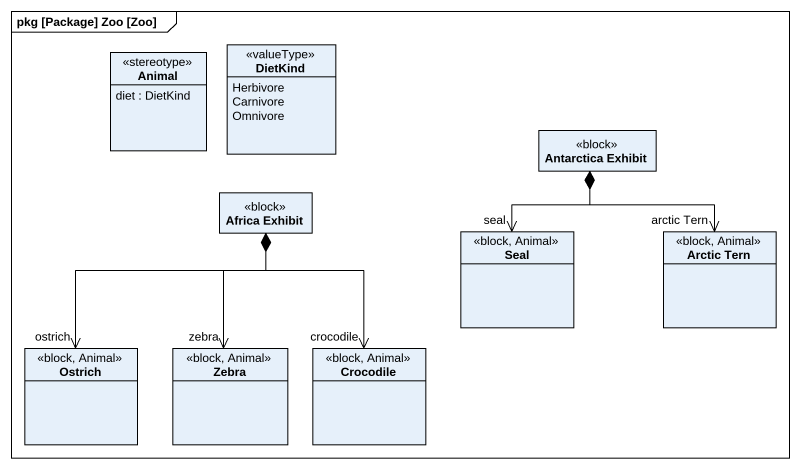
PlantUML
@startuml
mainframe pkg [Package] Zoo [Zoo]
hide circle
hide empty members
class Animal <<stereotype>> {
  diet : DietKind
}
enum DietKind <<valueType>> {
  Herbivore
  Carnivore
  Omnivore
}
class "Antarctica Exhibit" as Antarctica_Exhibit <<block>>
class "Africa Exhibit" as Africa_Exhibit <<block>>
class Seal <<block, Animal>>
class "Arctic Tern" as Arctic_Tern <<block, Animal>>
class Ostrich <<block, Animal>>
class Zebra <<block, Animal>>
class Crocodile <<block, Animal>>
Antarctica_Exhibit *--> "seal" Seal
Antarctica_Exhibit *--> "arctic Tern" Arctic_Tern
Africa_Exhibit *--> "ostrich" Ostrich
Africa_Exhibit *--> "zebra" Zebra
Africa_Exhibit *--> "crocodile" Crocodile
@enduml
